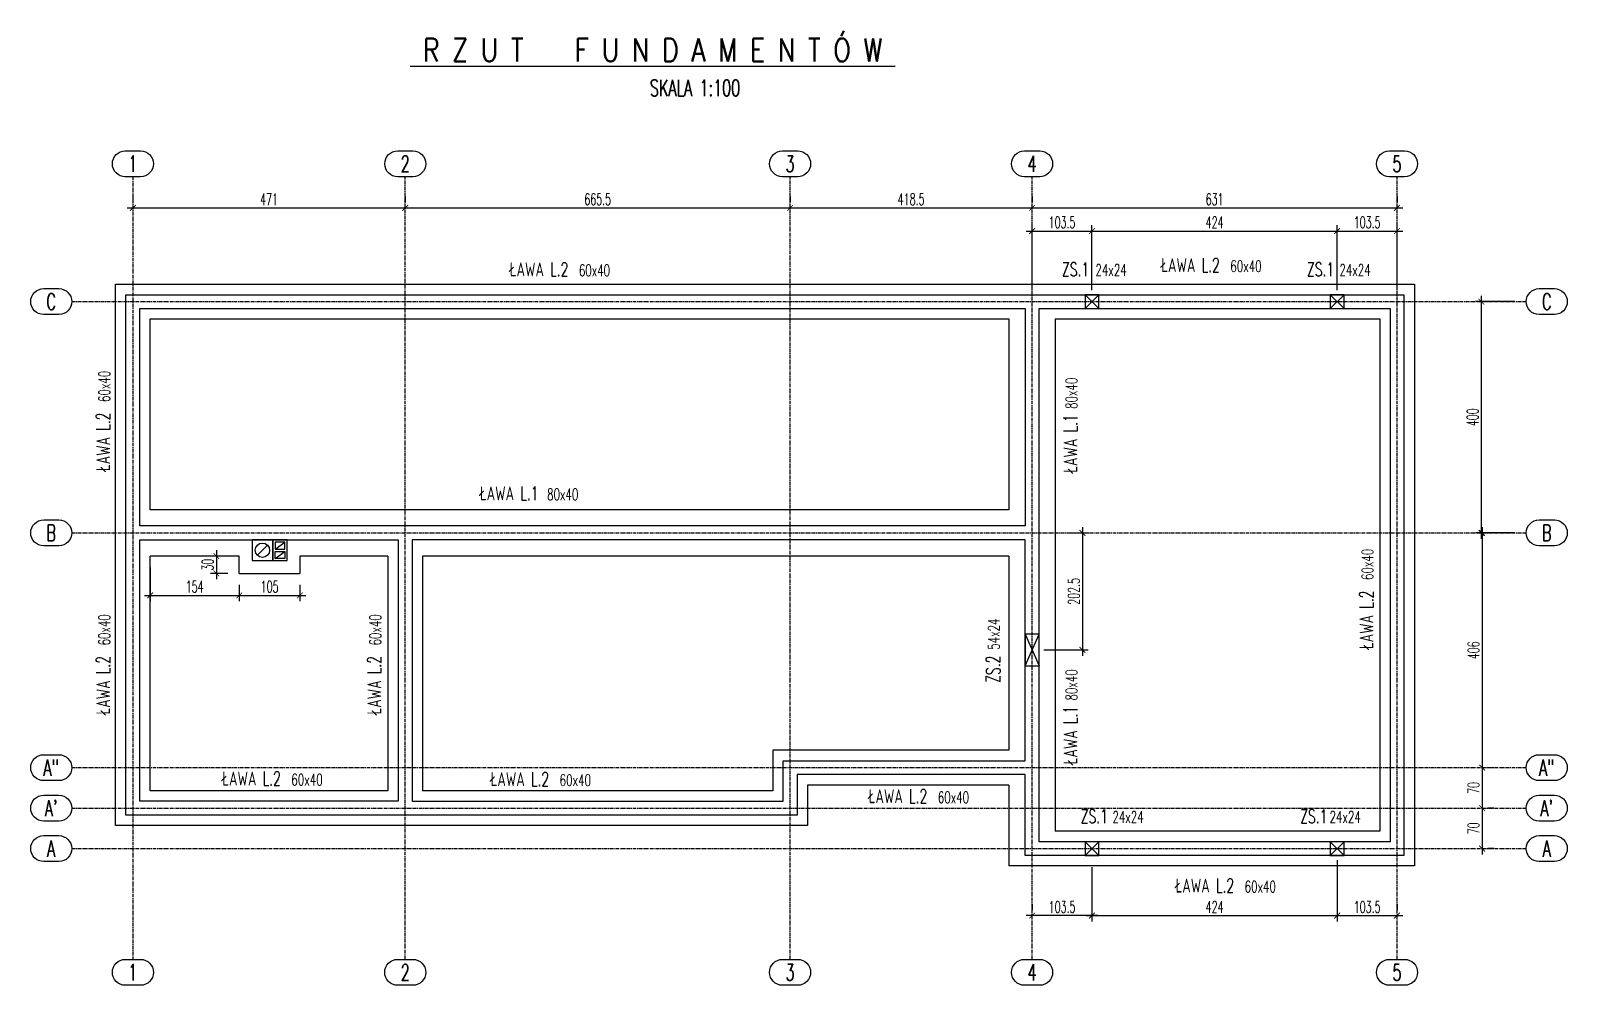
# Model space of a CAD drawing. Header units: millimetres. Extents: x -24587 to 33255, y -70862 to 32.
# Drawn here: x 25620 to 28277, y -66786 to -65135 of the extents above; entities that cross this region are included whole.
import ezdxf
from ezdxf.enums import TextEntityAlignment as Align

# ---------------------------------------------------------------- set-up
doc = ezdxf.new("R2010")
doc.units = ezdxf.units.MM
doc.header["$LTSCALE"] = 5
doc.linetypes.add('CENTER', pattern=[2, 1.25, -0.25, 0.25, -0.25])
doc.layers.get('Defpoints').update_dxf_attribs({"color": 251})
doc.layers.add('__NIEDRUK__', color=54, linetype='Continuous', plot=False)
for name, color, linetype in [('K-FUNDAMENTY', 201, 'Continuous'), ('K-OSIE', 9, 'CENTER'), ('K-SCIANY', 2, 'Continuous'), ('K-SŁUPY', 131, 'Continuous'), ('K-TEXT 2.4mm', 71, 'Continuous'), ('K-TEXT 2.8mm', 101, 'Continuous'), ('K-TEXT 2mm', 254, 'Continuous'), ('K-TEXT 4mm', 4, 'Continuous'), ('K-UWAGI', 1, 'Continuous'), ('K-WYMIARY', 1, 'Continuous')]:
    doc.layers.add(name, color=color, linetype=linetype)
doc.styles.add('text 2.4mm', font='romans.shx', dxfattribs={"width": 0.65})
doc.styles.add('text 2.8mm', font='romans.shx', dxfattribs={"width": 0.65})
doc.styles.add('text 2mm', font='romans.shx', dxfattribs={"width": 0.65})
doc.styles.add('text 4mm', font='romans.shx', dxfattribs={"width": 0.8})
doc.styles.add('WYM1', font='romanszb.shx', dxfattribs={"width": 0.6})
doc.dimstyles.new('CM100', dxfattribs={"dimscale": 5, "dimtxt": 2, "dimasz": 1, "dimexe": 1, "dimexo": 2, "dimgap": 0.5, "dimtad": 1, "dimrnd": 0.5, "dimdsep": 46, "dimtxsty": 'WYM1', "dimblk": 'OBLIQUE', "dimcen": 0, "dimdle": 1, "dimclrd": 253, "dimclre": 251, "dimclrt": 30, "dimadec": 0, "dimazin": 0, "dimtfac": 1, "dimtix": 1, "dimtmove": 0, "dimatfit": 0, "dimfxl": 1, "dimtfillclr": 256, "dimtolj": 1, "dimarcsym": 0})

# ---------------------------------------------------------------- blocks, each defined once
blk = doc.blocks.new('_ArchTick')
at = {"color": 0, "linetype": 'ByBlock', "const_width": 0.15}
blk.add_lwpolyline([(-0.5, -0.5), (0.5, 0.5)], dxfattribs=at)
blk = doc.blocks.new('*D418')
at = {"layer": 'Defpoints', "color": 0, "transparency": 16777216}
for p in [(27879.1, -66549.5), (27455.1, -66561.5), (27879.1, -66665.3)]:
    blk.add_point(p, dxfattribs=at)
at = {"layer": 'K-WYMIARY', "color": 251, "lineweight": -2, "transparency": 16777216}
for p, q in [((27455.1, -66581.5), (27455.1, -66675.3)), ((27879.1, -66569.5), (27879.1, -66675.3))]:
    blk.add_line(p, q, dxfattribs=at)
at = {"layer": 'K-WYMIARY', "color": 253, "lineweight": -2, "transparency": 16777216}
blk.add_line((27445.1, -66665.3), (27889.1, -66665.3), dxfattribs=at)
at = {"layer": 'K-WYMIARY', "color": 253, "lineweight": -2, "transparency": 16777216, "xscale": 10, "yscale": 10, "zscale": 10, "rotation": 180}
blk.add_blockref('_ArchTick', (27455.1, -66665.3), dxfattribs=at)
at = {"layer": 'K-WYMIARY', "color": 253, "lineweight": -2, "transparency": 16777216, "xscale": 10, "yscale": 10, "zscale": 10}
blk.add_blockref('_ArchTick', (27879.1, -66665.3), dxfattribs=at)
at = {"layer": 'K-WYMIARY', "color": 30, "transparency": 16777216, "insert": (27667.1, -66650.3), "char_height": 20, "attachment_point": 5, "style": 'WYM1'}
blk.add_mtext('\\A1;424', dxfattribs=at)
blk = doc.blocks.new('*D419')
at = {"layer": 'Defpoints', "color": 0, "transparency": 16777216}
for p in [(27391.6, -66003.5), (27351.6, -66205.8), (27438.7, -66205.8)]:
    blk.add_point(p, dxfattribs=at)
at = {"layer": 'K-WYMIARY', "color": 253, "lineweight": -2, "transparency": 16777216}
blk.add_line((27438.7, -65993.5), (27438.7, -66215.8), dxfattribs=at)
at = {"layer": 'K-WYMIARY', "color": 251, "lineweight": -2, "transparency": 16777216}
for p, q in [((27411.6, -66003.5), (27448.7, -66003.5)), ((27371.6, -66205.8), (27448.7, -66205.8))]:
    blk.add_line(p, q, dxfattribs=at)
at = {"layer": 'K-WYMIARY', "color": 253, "lineweight": -2, "transparency": 16777216, "xscale": 10, "yscale": 10, "zscale": 10}
for p, rotation in [((27438.7, -66003.5), 90), ((27438.7, -66205.8), 270)]:
    blk.add_blockref('_ArchTick', p, dxfattribs=dict(at, rotation=rotation))
at = {"layer": 'K-WYMIARY', "color": 30, "transparency": 16777216, "insert": (27423.7, -66104.6), "char_height": 20, "attachment_point": 5, "rotation": 90, "style": 'WYM1'}
blk.add_mtext('\\A1;202.5', dxfattribs=at)
blk = doc.blocks.new('A$C41620306')
for p, q in [((18, 18), (-18, 18)), ((-18, 18), (-18, -18)), ((18, -18), (18, 18)), ((-18, -18), (18, -18))]:
    blk.add_line(p, q)
blk.add_lwpolyline([(-8.8, -8.8), (8.8, 8.8)])
blk.add_circle((0, 0), 12.4)
blk = doc.blocks.new('A$C014b4e02')
for p, q in [((-12.5, 18), (-12.5, -18)), ((12.5, 18), (-12.5, 18)), ((-8.5, 2), (8.5, 14)), ((12.5, -18), (12.5, 18)), ((-12.5, -18), (12.5, -18)), ((-8.5, -14), (8.5, -2))]:
    blk.add_line(p, q)
for points in [[(8.5, 14), (-8.5, 14), (-8.5, 2), (8.5, 2)], [(8.5, -14), (-8.5, -14), (-8.5, -2), (8.5, -2)]]:
    blk.add_lwpolyline(points, close=True)
blk = doc.blocks.new('A$C00e675f8')
for name, p in [('A$C41620306', (-12.4, 0)), ('A$C014b4e02', (18.1, 0))]:
    blk.add_blockref(name, p)
blk = doc.blocks.new('*D469')
at = {"layer": 'Defpoints', "color": 0, "transparency": 16777216}
for p in [(25980.6, -66043.5), (25941.1, -66073.5), (25980.6, -66073.5)]:
    blk.add_point(p, dxfattribs=at)
at = {"layer": 'K-WYMIARY', "color": 251, "lineweight": -2, "transparency": 16777216}
for p, q in [((25960.6, -66043.5), (25931.1, -66043.5)), ((25960.6, -66073.5), (25931.1, -66073.5))]:
    blk.add_line(p, q, dxfattribs=at)
at = {"layer": 'K-WYMIARY', "color": 253, "lineweight": -2, "transparency": 16777216}
blk.add_line((25941.1, -66033.5), (25941.1, -66083.5), dxfattribs=at)
at = {"layer": 'K-WYMIARY', "color": 253, "lineweight": -2, "transparency": 16777216, "xscale": 10, "yscale": 10, "zscale": 10}
for p, rotation in [((25941.1, -66043.5), 90), ((25941.1, -66073.5), 270)]:
    blk.add_blockref('_ArchTick', p, dxfattribs=dict(at, rotation=rotation))
at = {"layer": 'K-WYMIARY', "color": 30, "transparency": 16777216, "insert": (25926.1, -66058.5), "char_height": 20, "attachment_point": 5, "rotation": 90, "style": 'WYM1'}
blk.add_mtext('\\A1;30', dxfattribs=at)
blk = doc.blocks.new('*D470')
at = {"layer": 'Defpoints', "color": 0, "transparency": 16777216}
for p in [(25826.6, -66043.5), (25980.6, -66073.5), (25980.6, -66111.5)]:
    blk.add_point(p, dxfattribs=at)
at = {"layer": 'K-WYMIARY', "color": 251, "lineweight": -2, "transparency": 16777216}
for p, q in [((25826.6, -66063.5), (25826.6, -66121.5)), ((25980.6, -66093.5), (25980.6, -66121.5))]:
    blk.add_line(p, q, dxfattribs=at)
at = {"layer": 'K-WYMIARY', "color": 253, "lineweight": -2, "transparency": 16777216}
blk.add_line((25816.6, -66111.5), (25990.6, -66111.5), dxfattribs=at)
at = {"layer": 'K-WYMIARY', "color": 253, "lineweight": -2, "transparency": 16777216, "xscale": 10, "yscale": 10, "zscale": 10, "rotation": 180}
blk.add_blockref('_ArchTick', (25826.6, -66111.5), dxfattribs=at)
at = {"layer": 'K-WYMIARY', "color": 253, "lineweight": -2, "transparency": 16777216, "xscale": 10, "yscale": 10, "zscale": 10}
blk.add_blockref('_ArchTick', (25980.6, -66111.5), dxfattribs=at)
at = {"layer": 'K-WYMIARY', "color": 30, "transparency": 16777216, "insert": (25903.6, -66096.5), "char_height": 20, "attachment_point": 5, "style": 'WYM1'}
blk.add_mtext('\\A1;154', dxfattribs=at)
blk = doc.blocks.new('*D471')
at = {"layer": 'Defpoints', "color": 0, "transparency": 16777216}
for p in [(25980.6, -66073.5), (26085.6, -66073.5), (26085.6, -66111.5)]:
    blk.add_point(p, dxfattribs=at)
at = {"layer": 'K-WYMIARY', "color": 251, "lineweight": -2, "transparency": 16777216}
for p, q in [((25980.6, -66093.5), (25980.6, -66121.5)), ((26085.6, -66093.5), (26085.6, -66121.5))]:
    blk.add_line(p, q, dxfattribs=at)
at = {"layer": 'K-WYMIARY', "color": 253, "lineweight": -2, "transparency": 16777216}
blk.add_line((25970.6, -66111.5), (26095.6, -66111.5), dxfattribs=at)
at = {"layer": 'K-WYMIARY', "color": 253, "lineweight": -2, "transparency": 16777216, "xscale": 10, "yscale": 10, "zscale": 10, "rotation": 180}
blk.add_blockref('_ArchTick', (25980.6, -66111.5), dxfattribs=at)
at = {"layer": 'K-WYMIARY', "color": 253, "lineweight": -2, "transparency": 16777216, "xscale": 10, "yscale": 10, "zscale": 10}
blk.add_blockref('_ArchTick', (26085.6, -66111.5), dxfattribs=at)
at = {"layer": 'K-WYMIARY', "color": 30, "transparency": 16777216, "insert": (26033.1, -66096.5), "char_height": 20, "attachment_point": 5, "style": 'WYM1'}
blk.add_mtext('\\A1;105', dxfattribs=at)
blk = doc.blocks.new('A$Cea59b4cc')
for points in [[(0, 216), (0, -1137.6)], [(471, -1137.6), (471, 216)], [(1136.5, -1137.6), (1136.5, 216)], [(1555, -1137.6), (1555, 216)], [(2186, -1137.6), (2186, 216)], [(-105.7, 0), (2409.5, 0)], [(-105.7, -400), (2409.5, -400)], [(-105.7, -806), (2409.5, -806)], [(-105.7, -876), (2409.5, -876)], [(-105.7, -946), (2409.5, -946)]]:
    blk.add_lwpolyline(points)
at = {"layer": 'K-TEXT 2.4mm'}
for points in [[(-13.1, 216, -1), (-13.1, 260.7), (13.1, 260.7, -1), (13.1, 216)], [(457.9, 216, -1), (457.9, 260.7), (484.1, 260.7, -1), (484.1, 216)], [(1123.4, 216, -1), (1123.4, 260.7), (1149.6, 260.7, -1), (1149.6, 216)], [(1541.9, 216, -1), (1541.9, 260.7), (1568.1, 260.7, -1), (1568.1, 216)], [(2172.9, 216, -1), (2172.9, 260.7), (2199.1, 260.7, -1), (2199.1, 216)], [(-154.2, -22.4, -1), (-154.2, 22.4), (-128.1, 22.4, -1), (-128.1, -22.4)], [(2431.9, -22.4, -1), (2431.9, 22.4), (2458, 22.4, -1), (2458, -22.4)], [(-154.2, -422.4, -1), (-154.2, -377.6), (-128.1, -377.6, -1), (-128.1, -422.4)], [(2431.9, -422.4, -1), (2431.9, -377.6), (2458, -377.6, -1), (2458, -422.4)], [(-154.2, -828.4, -1), (-154.2, -783.6), (-128.1, -783.6, -1), (-128.1, -828.4)], [(2431.9, -828.4, -1), (2431.9, -783.6), (2458, -783.6, -1), (2458, -828.4)], [(-154.2, -898.4, -1), (-154.2, -853.6), (-128.1, -853.6, -1), (-128.1, -898.4)], [(2431.9, -898.4, -1), (2431.9, -853.6), (2458, -853.6, -1), (2458, -898.4)], [(-154.2, -968.4, -1), (-154.2, -923.6), (-128.1, -923.6, -1), (-128.1, -968.4)], [(2431.9, -968.4, -1), (2431.9, -923.6), (2458, -923.6, -1), (2458, -968.4)], [(-13.1, -1182.4, -1), (-13.1, -1137.6), (13.1, -1137.6, -1), (13.1, -1182.4)], [(457.9, -1182.4, -1), (457.9, -1137.6), (484.1, -1137.6, -1), (484.1, -1182.4)], [(1123.4, -1182.4, -1), (1123.4, -1137.6), (1149.6, -1137.6, -1), (1149.6, -1182.4)], [(1541.9, -1182.4, -1), (1541.9, -1137.6), (1568.1, -1137.6, -1), (1568.1, -1182.4)], [(2172.9, -1182.4, -1), (2172.9, -1137.6), (2199.1, -1137.6, -1), (2199.1, -1182.4)]]:
    blk.add_lwpolyline(points, format="xyb", close=True, dxfattribs=at)
at = {"layer": 'K-TEXT 2.8mm', "style": 'text 2.8mm', "width": 0.65}
for s, p in [('1', (0, 238.3)), ('2', (471, 238.3)), ('3', (1136.5, 238.3)), ('4', (1555, 238.3)), ('5', (2186, 238.3)), ('C', (-141.2, 0)), ('C', (2444.9, 0)), ('B', (-141.2, -400)), ('B', (2444.9, -400)), ('A"', (-141.2, -806)), ('A"', (2444.9, -806)), ("A'", (-141.2, -876)), ("A'", (2444.9, -876)), ('A', (-141.2, -946)), ('A', (2444.9, -946)), ('1', (0, -1160)), ('2', (471, -1160)), ('3', (1136.5, -1160)), ('4', (1555, -1160)), ('5', (2186, -1160))]:
    blk.add_text(s, height=28, dxfattribs=at).set_placement(p, align=Align.MIDDLE_CENTER)
blk = doc.blocks.new('*D506')
at = {"layer": 'Defpoints', "color": 0, "transparency": 16777216}
for p in [(27455.1, -65481.4), (27351.6, -65603.5), (27455.1, -65603.5)]:
    blk.add_point(p, dxfattribs=at)
at = {"layer": 'K-WYMIARY', "color": 253, "lineweight": -2, "transparency": 16777216}
blk.add_line((27341.6, -65481.4), (27465.1, -65481.4), dxfattribs=at)
at = {"layer": 'K-WYMIARY', "color": 251, "lineweight": -2, "transparency": 16777216}
for p, q in [((27351.6, -65583.5), (27351.6, -65471.4)), ((27455.1, -65583.5), (27455.1, -65471.4))]:
    blk.add_line(p, q, dxfattribs=at)
at = {"layer": 'K-WYMIARY', "color": 253, "lineweight": -2, "transparency": 16777216, "xscale": 10, "yscale": 10, "zscale": 10, "rotation": 180}
blk.add_blockref('_ArchTick', (27351.6, -65481.4), dxfattribs=at)
at = {"layer": 'K-WYMIARY', "color": 253, "lineweight": -2, "transparency": 16777216, "xscale": 10, "yscale": 10, "zscale": 10}
blk.add_blockref('_ArchTick', (27455.1, -65481.4), dxfattribs=at)
at = {"layer": 'K-WYMIARY', "color": 30, "transparency": 16777216, "insert": (27403.4, -65466.4), "char_height": 20, "attachment_point": 5, "style": 'WYM1'}
blk.add_mtext('\\A1;103.5', dxfattribs=at)
blk = doc.blocks.new('*D507')
at = {"layer": 'Defpoints', "color": 0, "transparency": 16777216}
for p in [(27879.1, -65481.4), (27455.1, -65603.5), (27879.1, -65603.5)]:
    blk.add_point(p, dxfattribs=at)
at = {"layer": 'K-WYMIARY', "color": 253, "lineweight": -2, "transparency": 16777216}
blk.add_line((27445.1, -65481.4), (27889.1, -65481.4), dxfattribs=at)
at = {"layer": 'K-WYMIARY', "color": 251, "lineweight": -2, "transparency": 16777216}
for p, q in [((27455.1, -65583.5), (27455.1, -65471.4)), ((27879.1, -65583.5), (27879.1, -65471.4))]:
    blk.add_line(p, q, dxfattribs=at)
at = {"layer": 'K-WYMIARY', "color": 253, "lineweight": -2, "transparency": 16777216, "xscale": 10, "yscale": 10, "zscale": 10, "rotation": 180}
blk.add_blockref('_ArchTick', (27455.1, -65481.4), dxfattribs=at)
at = {"layer": 'K-WYMIARY', "color": 253, "lineweight": -2, "transparency": 16777216, "xscale": 10, "yscale": 10, "zscale": 10}
blk.add_blockref('_ArchTick', (27879.1, -65481.4), dxfattribs=at)
at = {"layer": 'K-WYMIARY', "color": 30, "transparency": 16777216, "insert": (27667.1, -65466.4), "char_height": 20, "attachment_point": 5, "style": 'WYM1'}
blk.add_mtext('\\A1;424', dxfattribs=at)
blk = doc.blocks.new('*D508')
at = {"layer": 'Defpoints', "color": 0, "transparency": 16777216}
for p in [(27982.6, -65481.4), (27879.1, -65603.5), (27982.6, -65603.5)]:
    blk.add_point(p, dxfattribs=at)
at = {"layer": 'K-WYMIARY', "color": 253, "lineweight": -2, "transparency": 16777216}
blk.add_line((27869.1, -65481.4), (27992.6, -65481.4), dxfattribs=at)
at = {"layer": 'K-WYMIARY', "color": 251, "lineweight": -2, "transparency": 16777216}
for p, q in [((27879.1, -65583.5), (27879.1, -65471.4)), ((27982.6, -65583.5), (27982.6, -65471.4))]:
    blk.add_line(p, q, dxfattribs=at)
at = {"layer": 'K-WYMIARY', "color": 253, "lineweight": -2, "transparency": 16777216, "xscale": 10, "yscale": 10, "zscale": 10, "rotation": 180}
blk.add_blockref('_ArchTick', (27879.1, -65481.4), dxfattribs=at)
at = {"layer": 'K-WYMIARY', "color": 253, "lineweight": -2, "transparency": 16777216, "xscale": 10, "yscale": 10, "zscale": 10}
blk.add_blockref('_ArchTick', (27982.6, -65481.4), dxfattribs=at)
at = {"layer": 'K-WYMIARY', "color": 30, "transparency": 16777216, "insert": (27930.9, -65466.4), "char_height": 20, "attachment_point": 5, "style": 'WYM1'}
blk.add_mtext('\\A1;103.5', dxfattribs=at)
blk = doc.blocks.new('*D509')
at = {"layer": 'Defpoints', "color": 0, "transparency": 16777216}
for p in [(27879.1, -66549.5), (27982.6, -66665.3), (27982.6, -66665.3)]:
    blk.add_point(p, dxfattribs=at)
at = {"layer": 'K-WYMIARY', "color": 251, "lineweight": -2, "transparency": 16777216}
for p, q in [((27879.1, -66569.5), (27879.1, -66675.3)), ((27982.6, -66645.3), (27982.6, -66655.3))]:
    blk.add_line(p, q, dxfattribs=at)
at = {"layer": 'K-WYMIARY', "color": 253, "lineweight": -2, "transparency": 16777216}
blk.add_line((27869.1, -66665.3), (27992.6, -66665.3), dxfattribs=at)
at = {"layer": 'K-WYMIARY', "color": 253, "lineweight": -2, "transparency": 16777216, "xscale": 10, "yscale": 10, "zscale": 10, "rotation": 180}
blk.add_blockref('_ArchTick', (27879.1, -66665.3), dxfattribs=at)
at = {"layer": 'K-WYMIARY', "color": 253, "lineweight": -2, "transparency": 16777216, "xscale": 10, "yscale": 10, "zscale": 10}
blk.add_blockref('_ArchTick', (27982.6, -66665.3), dxfattribs=at)
at = {"layer": 'K-WYMIARY', "color": 30, "transparency": 16777216, "insert": (27930.9, -66650.3), "char_height": 20, "attachment_point": 5, "style": 'WYM1'}
blk.add_mtext('\\A1;103.5', dxfattribs=at)
blk = doc.blocks.new('*D510')
at = {"layer": 'Defpoints', "color": 0, "transparency": 16777216}
for p in [(27455.1, -66561.5), (27351.6, -66665.3), (27351.6, -66665.3)]:
    blk.add_point(p, dxfattribs=at)
at = {"layer": 'K-WYMIARY', "color": 251, "lineweight": -2, "transparency": 16777216}
for p, q in [((27455.1, -66581.5), (27455.1, -66675.3)), ((27351.6, -66645.3), (27351.6, -66655.3))]:
    blk.add_line(p, q, dxfattribs=at)
at = {"layer": 'K-WYMIARY', "color": 253, "lineweight": -2, "transparency": 16777216}
blk.add_line((27465.1, -66665.3), (27341.6, -66665.3), dxfattribs=at)
at = {"layer": 'K-WYMIARY', "color": 253, "lineweight": -2, "transparency": 16777216, "xscale": 10, "yscale": 10, "zscale": 10, "rotation": 180}
blk.add_blockref('_ArchTick', (27351.6, -66665.3), dxfattribs=at)
at = {"layer": 'K-WYMIARY', "color": 253, "lineweight": -2, "transparency": 16777216, "xscale": 10, "yscale": 10, "zscale": 10}
blk.add_blockref('_ArchTick', (27455.1, -66665.3), dxfattribs=at)
at = {"layer": 'K-WYMIARY', "color": 30, "transparency": 16777216, "insert": (27403.4, -66650.3), "char_height": 20, "attachment_point": 5, "style": 'WYM1'}
blk.add_mtext('\\A1;103.5', dxfattribs=at)
blk = doc.blocks.new('*D511')
at = {"layer": 'Defpoints', "color": 0, "transparency": 16777216}
for p in [(25796.6, -65441.4), (26267.6, -65441.4), (26267.6, -65441.4)]:
    blk.add_point(p, dxfattribs=at)
at = {"layer": 'K-WYMIARY', "color": 251, "lineweight": -2, "transparency": 16777216}
for p, q in [((25796.6, -65421.4), (25796.6, -65431.4)), ((26267.6, -65421.4), (26267.6, -65431.4))]:
    blk.add_line(p, q, dxfattribs=at)
at = {"layer": 'K-WYMIARY', "color": 253, "lineweight": -2, "transparency": 16777216}
blk.add_line((25786.6, -65441.4), (26277.6, -65441.4), dxfattribs=at)
at = {"layer": 'K-WYMIARY', "color": 253, "lineweight": -2, "transparency": 16777216, "xscale": 10, "yscale": 10, "zscale": 10, "rotation": 180}
blk.add_blockref('_ArchTick', (25796.6, -65441.4), dxfattribs=at)
at = {"layer": 'K-WYMIARY', "color": 253, "lineweight": -2, "transparency": 16777216, "xscale": 10, "yscale": 10, "zscale": 10}
blk.add_blockref('_ArchTick', (26267.6, -65441.4), dxfattribs=at)
at = {"layer": 'K-WYMIARY', "color": 30, "transparency": 16777216, "insert": (26032.1, -65426.4), "char_height": 20, "attachment_point": 5, "style": 'WYM1'}
blk.add_mtext('\\A1;471', dxfattribs=at)
blk = doc.blocks.new('*D512')
at = {"layer": 'Defpoints', "color": 0, "transparency": 16777216}
for p in [(26267.6, -65441.4), (26933.1, -65441.4), (26933.1, -65441.4)]:
    blk.add_point(p, dxfattribs=at)
at = {"layer": 'K-WYMIARY', "color": 251, "lineweight": -2, "transparency": 16777216}
for p, q in [((26267.6, -65421.4), (26267.6, -65431.4)), ((26933.1, -65421.4), (26933.1, -65431.4))]:
    blk.add_line(p, q, dxfattribs=at)
at = {"layer": 'K-WYMIARY', "color": 253, "lineweight": -2, "transparency": 16777216}
blk.add_line((26257.6, -65441.4), (26943.1, -65441.4), dxfattribs=at)
at = {"layer": 'K-WYMIARY', "color": 253, "lineweight": -2, "transparency": 16777216, "xscale": 10, "yscale": 10, "zscale": 10, "rotation": 180}
blk.add_blockref('_ArchTick', (26267.6, -65441.4), dxfattribs=at)
at = {"layer": 'K-WYMIARY', "color": 253, "lineweight": -2, "transparency": 16777216, "xscale": 10, "yscale": 10, "zscale": 10}
blk.add_blockref('_ArchTick', (26933.1, -65441.4), dxfattribs=at)
at = {"layer": 'K-WYMIARY', "color": 30, "transparency": 16777216, "insert": (26600.4, -65426.4), "char_height": 20, "attachment_point": 5, "style": 'WYM1'}
blk.add_mtext('\\A1;665.5', dxfattribs=at)
blk = doc.blocks.new('*D513')
at = {"layer": 'Defpoints', "color": 0, "transparency": 16777216}
for p in [(26933.1, -65441.4), (27351.6, -65441.4), (27351.6, -65441.4)]:
    blk.add_point(p, dxfattribs=at)
at = {"layer": 'K-WYMIARY', "color": 251, "lineweight": -2, "transparency": 16777216}
for p, q in [((26933.1, -65421.4), (26933.1, -65431.4)), ((27351.6, -65421.4), (27351.6, -65431.4))]:
    blk.add_line(p, q, dxfattribs=at)
at = {"layer": 'K-WYMIARY', "color": 253, "lineweight": -2, "transparency": 16777216}
blk.add_line((26923.1, -65441.4), (27361.6, -65441.4), dxfattribs=at)
at = {"layer": 'K-WYMIARY', "color": 253, "lineweight": -2, "transparency": 16777216, "xscale": 10, "yscale": 10, "zscale": 10, "rotation": 180}
blk.add_blockref('_ArchTick', (26933.1, -65441.4), dxfattribs=at)
at = {"layer": 'K-WYMIARY', "color": 253, "lineweight": -2, "transparency": 16777216, "xscale": 10, "yscale": 10, "zscale": 10}
blk.add_blockref('_ArchTick', (27351.6, -65441.4), dxfattribs=at)
at = {"layer": 'K-WYMIARY', "color": 30, "transparency": 16777216, "insert": (27142.4, -65426.4), "char_height": 20, "attachment_point": 5, "style": 'WYM1'}
blk.add_mtext('\\A1;418.5', dxfattribs=at)
blk = doc.blocks.new('*D514')
at = {"layer": 'Defpoints', "color": 0, "transparency": 16777216}
for p in [(27351.6, -65441.4), (27982.6, -65441.4), (27982.6, -65441.4)]:
    blk.add_point(p, dxfattribs=at)
at = {"layer": 'K-WYMIARY', "color": 251, "lineweight": -2, "transparency": 16777216}
for p, q in [((27351.6, -65421.4), (27351.6, -65431.4)), ((27982.6, -65421.4), (27982.6, -65431.4))]:
    blk.add_line(p, q, dxfattribs=at)
at = {"layer": 'K-WYMIARY', "color": 253, "lineweight": -2, "transparency": 16777216}
blk.add_line((27341.6, -65441.4), (27992.6, -65441.4), dxfattribs=at)
at = {"layer": 'K-WYMIARY', "color": 253, "lineweight": -2, "transparency": 16777216, "xscale": 10, "yscale": 10, "zscale": 10, "rotation": 180}
blk.add_blockref('_ArchTick', (27351.6, -65441.4), dxfattribs=at)
at = {"layer": 'K-WYMIARY', "color": 253, "lineweight": -2, "transparency": 16777216, "xscale": 10, "yscale": 10, "zscale": 10}
blk.add_blockref('_ArchTick', (27982.6, -65441.4), dxfattribs=at)
at = {"layer": 'K-WYMIARY', "color": 30, "transparency": 16777216, "insert": (27667.1, -65426.4), "char_height": 20, "attachment_point": 5, "style": 'WYM1'}
blk.add_mtext('\\A1;631', dxfattribs=at)
blk = doc.blocks.new('*D515')
at = {"layer": 'Defpoints', "color": 0, "transparency": 16777216}
for p in [(28206.1, -65603.5), (28128.3, -66003.5), (28206.1, -66003.5)]:
    blk.add_point(p, dxfattribs=at)
at = {"layer": 'K-WYMIARY', "color": 253, "lineweight": -2, "transparency": 16777216}
blk.add_line((28128.3, -65593.5), (28128.3, -66013.5), dxfattribs=at)
at = {"layer": 'K-WYMIARY', "color": 251, "lineweight": -2, "transparency": 16777216}
for p, q in [((28186.1, -65603.5), (28118.3, -65603.5)), ((28186.1, -66003.5), (28118.3, -66003.5))]:
    blk.add_line(p, q, dxfattribs=at)
at = {"layer": 'K-WYMIARY', "color": 253, "lineweight": -2, "transparency": 16777216, "xscale": 10, "yscale": 10, "zscale": 10}
for p, rotation in [((28128.3, -65603.5), 90), ((28128.3, -66003.5), 270)]:
    blk.add_blockref('_ArchTick', p, dxfattribs=dict(at, rotation=rotation))
at = {"layer": 'K-WYMIARY', "color": 30, "transparency": 16777216, "insert": (28113.3, -65803.5), "char_height": 20, "attachment_point": 5, "rotation": 90, "style": 'WYM1'}
blk.add_mtext('\\A1;400', dxfattribs=at)
blk = doc.blocks.new('*D516')
at = {"layer": 'Defpoints', "color": 0, "transparency": 16777216}
for p in [(28206.1, -66003.5), (28129.8, -66409.5), (28129.8, -66409.5)]:
    blk.add_point(p, dxfattribs=at)
at = {"layer": 'K-WYMIARY', "color": 253, "lineweight": -2, "transparency": 16777216}
blk.add_line((28129.8, -65993.5), (28129.8, -66419.5), dxfattribs=at)
at = {"layer": 'K-WYMIARY', "color": 251, "lineweight": -2, "transparency": 16777216}
for p, q in [((28186.1, -66003.5), (28119.8, -66003.5)), ((28149.8, -66409.5), (28139.8, -66409.5))]:
    blk.add_line(p, q, dxfattribs=at)
at = {"layer": 'K-WYMIARY', "color": 253, "lineweight": -2, "transparency": 16777216, "xscale": 10, "yscale": 10, "zscale": 10}
for p, rotation in [((28129.8, -66003.5), 90), ((28129.8, -66409.5), 270)]:
    blk.add_blockref('_ArchTick', p, dxfattribs=dict(at, rotation=rotation))
at = {"layer": 'K-WYMIARY', "color": 30, "transparency": 16777216, "insert": (28114.8, -66206.5), "char_height": 20, "attachment_point": 5, "rotation": 90, "style": 'WYM1'}
blk.add_mtext('\\A1;406', dxfattribs=at)
blk = doc.blocks.new('*D517')
at = {"layer": 'Defpoints', "color": 0, "transparency": 16777216}
for p in [(28129.8, -66409.5), (28129.8, -66479.5), (28129.8, -66479.5)]:
    blk.add_point(p, dxfattribs=at)
at = {"layer": 'K-WYMIARY', "color": 253, "lineweight": -2, "transparency": 16777216}
blk.add_line((28129.8, -66399.5), (28129.8, -66489.5), dxfattribs=at)
at = {"layer": 'K-WYMIARY', "color": 251, "lineweight": -2, "transparency": 16777216}
for p, q in [((28149.8, -66409.5), (28139.8, -66409.5)), ((28149.8, -66479.5), (28139.8, -66479.5))]:
    blk.add_line(p, q, dxfattribs=at)
at = {"layer": 'K-WYMIARY', "color": 253, "lineweight": -2, "transparency": 16777216, "xscale": 10, "yscale": 10, "zscale": 10}
for p, rotation in [((28129.8, -66409.5), 90), ((28129.8, -66479.5), 270)]:
    blk.add_blockref('_ArchTick', p, dxfattribs=dict(at, rotation=rotation))
at = {"layer": 'K-WYMIARY', "color": 30, "transparency": 16777216, "insert": (28114.8, -66444.5), "char_height": 20, "attachment_point": 5, "rotation": 90, "style": 'WYM1'}
blk.add_mtext('\\A1;70', dxfattribs=at)
blk = doc.blocks.new('*D518')
at = {"layer": 'Defpoints', "color": 0, "transparency": 16777216}
for p in [(28129.8, -66479.5), (28129.8, -66549.5), (28129.8, -66549.5)]:
    blk.add_point(p, dxfattribs=at)
at = {"layer": 'K-WYMIARY', "color": 253, "lineweight": -2, "transparency": 16777216}
blk.add_line((28129.8, -66469.5), (28129.8, -66559.5), dxfattribs=at)
at = {"layer": 'K-WYMIARY', "color": 251, "lineweight": -2, "transparency": 16777216}
for p, q in [((28149.8, -66479.5), (28139.8, -66479.5)), ((28149.8, -66549.5), (28139.8, -66549.5))]:
    blk.add_line(p, q, dxfattribs=at)
at = {"layer": 'K-WYMIARY', "color": 253, "lineweight": -2, "transparency": 16777216, "xscale": 10, "yscale": 10, "zscale": 10}
for p, rotation in [((28129.8, -66479.5), 90), ((28129.8, -66549.5), 270)]:
    blk.add_blockref('_ArchTick', p, dxfattribs=dict(at, rotation=rotation))
at = {"layer": 'K-WYMIARY', "color": 30, "transparency": 16777216, "insert": (28114.8, -66514.5), "char_height": 20, "attachment_point": 5, "rotation": 90, "style": 'WYM1'}
blk.add_mtext('\\A1;70', dxfattribs=at)

msp = doc.modelspace()

# ---------------------------------------------------------------- linework, layer by layer
at = {"layer": 'K-FUNDAMENTY'}
for p, q in [((27311.64, -66439.46), (26963.14, -66439.46)), ((26963.14, -66439.46), (26963.14, -66509.46)), ((26963.14, -66509.46), (25766.64, -66509.46))]:
    msp.add_line(p, q, dxfattribs=at)
for points in [[(25766.64, -66509.46), (25766.64, -65573.46), (28012.64, -65573.46), (28012.64, -66579.46), (27311.64, -66579.46)], [(27311.64, -65963.46), (25826.64, -65963.46), (25826.64, -65633.46), (27311.64, -65633.46)], [(27311.64, -65633.46), (27311.64, -65963.46)], [(27391.64, -65633.46), (27391.64, -66519.46)], [(27391.64, -65633.46), (27952.64, -65633.46), (27952.64, -66519.46), (27391.64, -66519.46)], [(26237.64, -66449.46), (25826.64, -66449.46), (25826.64, -66043.46)], [(25980.64, -66043.46), (25826.64, -66043.46)], [(25980.64, -66073.46), (25980.64, -66043.46)], [(26237.64, -66043.46), (26085.64, -66043.46)], [(26085.64, -66043.46), (26085.64, -66073.46)], [(26237.64, -66043.46), (26237.64, -66449.46)], [(27311.64, -66043.46), (26297.64, -66043.46)], [(26297.64, -66043.46), (26297.64, -66449.46)], [(27311.64, -66043.46), (27311.64, -66379.46)], [(25980.64, -66073.46), (26085.64, -66073.46)], [(27311.64, -66379.46), (26903.14, -66379.46), (26903.14, -66449.46), (26297.64, -66449.46)], [(27311.64, -66439.46), (27311.64, -66579.46)]]:
    msp.add_lwpolyline(points, dxfattribs=at)
at = {"layer": 'K-SCIANY'}
for points in [[(25784.64, -65591.46), (27994.64, -65591.46), (27994.64, -66561.46), (27339.64, -66561.46), (27339.64, -66421.46), (26945.14, -66421.46), (26945.14, -66491.46), (25784.64, -66491.46)], [(25808.64, -65615.46), (27339.64, -65615.46), (27339.64, -65991.46), (25808.64, -65991.46)], [(27363.64, -65615.46), (27970.64, -65615.46), (27970.64, -66537.46), (27363.64, -66537.46)], [(25808.64, -66015.46), (26255.64, -66015.46), (26255.64, -66467.46), (25808.64, -66467.46)], [(26279.64, -66015.46), (26279.64, -66467.46), (26921.14, -66467.46), (26921.14, -66397.46), (27339.64, -66397.46), (27339.64, -66015.46)]]:
    msp.add_lwpolyline(points, close=True, dxfattribs=at)
at = {"layer": 'K-SŁUPY'}
for points in [[(27443.14, -65615.46), (27467.14, -65615.46), (27467.14, -65591.46), (27443.14, -65591.46)], [(27443.14, -65615.46), (27467.14, -65615.46), (27467.14, -65591.46), (27443.14, -65591.46)], [(27867.14, -65615.46), (27891.14, -65615.46), (27891.14, -65591.46), (27867.14, -65591.46)], [(27339.64, -66233.21), (27363.64, -66233.21), (27363.64, -66178.46), (27339.64, -66178.46)], [(27339.64, -66233.21), (27363.64, -66233.21), (27363.64, -66178.46), (27339.64, -66178.46)], [(27443.14, -66561.46), (27467.14, -66561.46), (27467.14, -66537.46), (27443.14, -66537.46)], [(27443.14, -66561.46), (27467.14, -66561.46), (27467.14, -66537.46), (27443.14, -66537.46)], [(27867.14, -66561.46), (27891.14, -66561.46), (27891.14, -66537.46), (27867.14, -66537.46)], [(27867.14, -66561.46), (27891.14, -66561.46), (27891.14, -66537.46), (27867.14, -66537.46)]]:
    msp.add_lwpolyline(points, close=True, dxfattribs=at)
for points in [[(27443.14, -65591.46), (27467.14, -65615.46)], [(27443.14, -65615.46), (27467.14, -65591.46)], [(27867.14, -65591.46), (27891.14, -65615.46)], [(27867.14, -65615.46), (27891.14, -65591.46)], [(27339.64, -66178.46), (27363.64, -66233.21)], [(27339.64, -66233.21), (27363.64, -66178.46)], [(27443.14, -66537.46), (27467.14, -66561.46)], [(27443.14, -66561.46), (27467.14, -66537.46)], [(27867.14, -66537.46), (27891.14, -66561.46)], [(27867.14, -66561.46), (27891.14, -66537.46)]]:
    msp.add_lwpolyline(points, dxfattribs=at)
at = {"layer": 'K-UWAGI'}
msp.add_xline((11635.7, -63844.386), (1, 0), dxfattribs=at)

# ---------------------------------------------------------------- block references
at = {"layer": '__NIEDRUK__'}
msp.add_blockref('A$C00e675f8', (26033.061, -66033.46), dxfattribs=at)
at = {"layer": 'K-OSIE'}
msp.add_blockref('A$Cea59b4cc', (25796.64, -65603.46), dxfattribs=at)

# ---------------------------------------------------------------- texts
at = {"layer": 'K-TEXT 2.4mm', "style": 'text 2.4mm', "width": 0.65}
for s, rotation, p in [('ŁAWA L.2', 360, (26448.102, -65566.855)), ('ZS.1', 360, (27403.426, -65566.806)), ('ŁAWA L.2', 360, (27574.632, -65559.525)), ('ZS.1', 360, (27827.07, -65566.806)), ('ŁAWA L.2', 90, (25764.579, -65896.851)), ('ŁAWA L.1', 90, (27437.141, -65899.778)), ('ŁAWA L.1', 360, (26396.443, -65954.265)), ('ŁAWA L.2', 90, (27948.863, -66204.705)), ('ŁAWA L.2', 90, (25764.579, -66317.89)), ('ŁAWA L.2', 90, (26233.388, -66317.89)), ('ZS.2', 90, (27303.338, -66262.48)), ('ŁAWA L.1', 90, (27437.141, -66404.12)), ('ŁAWA L.2', 360, (25950.951, -66447.581)), ('ŁAWA L.2', 360, (26414.949, -66448.421)), ('ŁAWA L.2', 360, (27068.785, -66478.071)), ('ZS.1', 360, (27435.786, -66512.806)), ('ZS.1', 360, (27815.313, -66512.806)), ('ŁAWA L.2', 360, (27599.361, -66632.604))]:
    msp.add_text(s, height=24, rotation=rotation, dxfattribs=at).set_placement(p, align=Align.BOTTOM_LEFT)
at = {"layer": 'K-TEXT 2.8mm', "lineweight": -2, "style": 'text 2.8mm', "width": 0.65}
msp.add_text('SKALA 1:100', height=28, dxfattribs=at).set_placement((26690.753, -65247.965))
at = {"layer": 'K-TEXT 2mm', "lineweight": -2, "style": 'text 2mm', "width": 0.65}
for s, p in [('60x40', (26567.886, -65565.521)), ('60x40', (27694.415, -65558.192)), ('80x40', (26512.95, -65952.931)), ('60x40', (26070.734, -66446.248)), ('60x40', (26534.733, -66447.088)), ('60x40', (27188.569, -66476.738)), ('60x40', (27719.145, -66631.27))]:
    msp.add_text(s, height=20, dxfattribs=at).set_placement(p, align=Align.BOTTOM_LEFT)
for p in [(27461.176, -65558.806), (27883.055, -65558.806), (27490.5, -66504.806), (27865.997, -66504.806)]:
    msp.add_text('24x24', height=20, dxfattribs=at).set_placement(p)
for s, p in [('60x40', (25763.246, -65777.067)), ('80x40', (27435.808, -65789.073)), ('60x40', (27947.53, -66084.921)), ('60x40', (25763.246, -66198.106)), ('60x40', (26232.055, -66198.106)), ('80x40', (27435.808, -66293.414))]:
    msp.add_text(s, height=20, rotation=90, dxfattribs=at).set_placement(p, align=Align.BOTTOM_LEFT)
msp.add_text('54x24', height=20, rotation=90, dxfattribs=at).set_placement((27295.338, -66205.696))
at = {"layer": 'K-TEXT 4mm', "lineweight": -2, "style": 'text 4mm', "width": 0.8}
msp.add_text('%%U R Z U T   F U N D A M E N T Ó W ', height=40, dxfattribs=at).set_placement((26276.153, -65188.31))

# ---------------------------------------------------------------- dimensions: what is measured, and where the dimension line sits
at = {"layer": 'K-WYMIARY'}
for base, p1, p2, override, picture, middle in [((26267.64, -65441.368), (25796.64, -65441.368), (26267.64, -65441.368), {"dimscale": 10, "dimblk": 'ArchTick'}, '*D511', (26032.14, -65426.368)), ((26933.14, -65441.368), (26267.64, -65441.368), (26933.14, -65441.368), {"dimscale": 10, "dimblk": 'ArchTick', "dimtmove": 1}, '*D512', (26600.39, -65426.368)), ((27351.64, -65441.368), (26933.14, -65441.368), (27351.64, -65441.368), {"dimscale": 10, "dimblk": 'ArchTick', "dimtmove": 1}, '*D513', (27142.39, -65426.368)), ((27982.64, -65441.368), (27351.64, -65441.368), (27982.64, -65441.368), {"dimscale": 10, "dimblk": 'ArchTick', "dimtmove": 1}, '*D514', (27667.14, -65426.368)), ((27455.14, -65481.368), (27351.64, -65603.46), (27455.14, -65603.46), {"dimscale": 10, "dimblk": 'ArchTick'}, '*D506', (27403.39, -65466.368)), ((27879.14, -65481.368), (27455.14, -65603.46), (27879.14, -65603.46), {"dimscale": 10, "dimblk": 'ArchTick', "dimtmove": 1}, '*D507', (27667.14, -65466.368)), ((27982.64, -65481.368), (27879.14, -65603.46), (27982.64, -65603.46), {"dimscale": 10, "dimblk": 'ArchTick', "dimtmove": 1}, '*D508', (27930.89, -65466.368)), ((25980.64, -66111.521), (25826.64, -66043.46), (25980.64, -66073.46), {"dimscale": 10, "dimblk": 'ArchTick'}, '*D470', (25903.64, -66096.521)), ((26085.64, -66111.521), (25980.64, -66073.46), (26085.64, -66073.46), {"dimscale": 10, "dimblk": 'ArchTick', "dimtmove": 1}, '*D471', (26033.14, -66096.521)), ((27879.14, -66665.347), (27455.14, -66561.46), (27879.14, -66549.46), {"dimscale": 10, "dimblk": 'ArchTick', "dimtmove": 1}, '*D418', (27667.14, -66650.347)), ((27982.64, -66665.347), (27879.14, -66549.46), (27982.64, -66665.347), {"dimscale": 10, "dimblk": 'ArchTick', "dimtmove": 1}, '*D509', (27930.89, -66650.347)), ((27351.64, -66665.347), (27455.14, -66561.46), (27351.64, -66665.347), {"dimscale": 10, "dimblk": 'ArchTick', "dimtmove": 1}, '*D510', (27403.39, -66650.347))]:
    dim = msp.add_linear_dim(base=base, p1=p1, p2=p2, dimstyle='CM100', override=override, dxfattribs=at)
    dim.commit()
    dim.dimension.update_dxf_attribs({"geometry": picture, "text_midpoint": middle})
for base, p1, p2, override, picture, middle in [((28128.343, -66003.46), (28206.144, -65603.46), (28206.144, -66003.46), {"dimscale": 10, "dimblk": 'ArchTick'}, '*D515', (28113.343, -65803.46)), ((27438.6675, -66205.8349), (27391.6396, -66003.4603), (27351.6396, -66205.8349), {"dimscale": 10, "dimblk": 'ArchTick'}, '*D419', (27423.6675, -66104.6476)), ((28129.826, -66409.46), (28206.144, -66003.46), (28129.826, -66409.46), {"dimscale": 10, "dimblk": 'ArchTick', "dimtmove": 1}, '*D516', (28114.826, -66206.46)), ((25941.134, -66073.46), (25980.64, -66043.46), (25980.64, -66073.46), {"dimscale": 10, "dimblk": 'ArchTick'}, '*D469', (25926.134, -66058.46)), ((28129.826, -66479.46), (28129.826, -66409.46), (28129.826, -66479.46), {"dimscale": 10, "dimblk": 'ArchTick', "dimtmove": 1}, '*D517', (28114.826, -66444.46)), ((28129.826, -66549.46), (28129.826, -66479.46), (28129.826, -66549.46), {"dimscale": 10, "dimblk": 'ArchTick', "dimtmove": 1}, '*D518', (28114.826, -66514.46))]:
    dim = msp.add_linear_dim(base=base, p1=p1, p2=p2, angle=90, dimstyle='CM100', override=override, dxfattribs=at)
    dim.commit()
    dim.dimension.update_dxf_attribs({"geometry": picture, "text_midpoint": middle})

doc.saveas('drawing.dxf')
